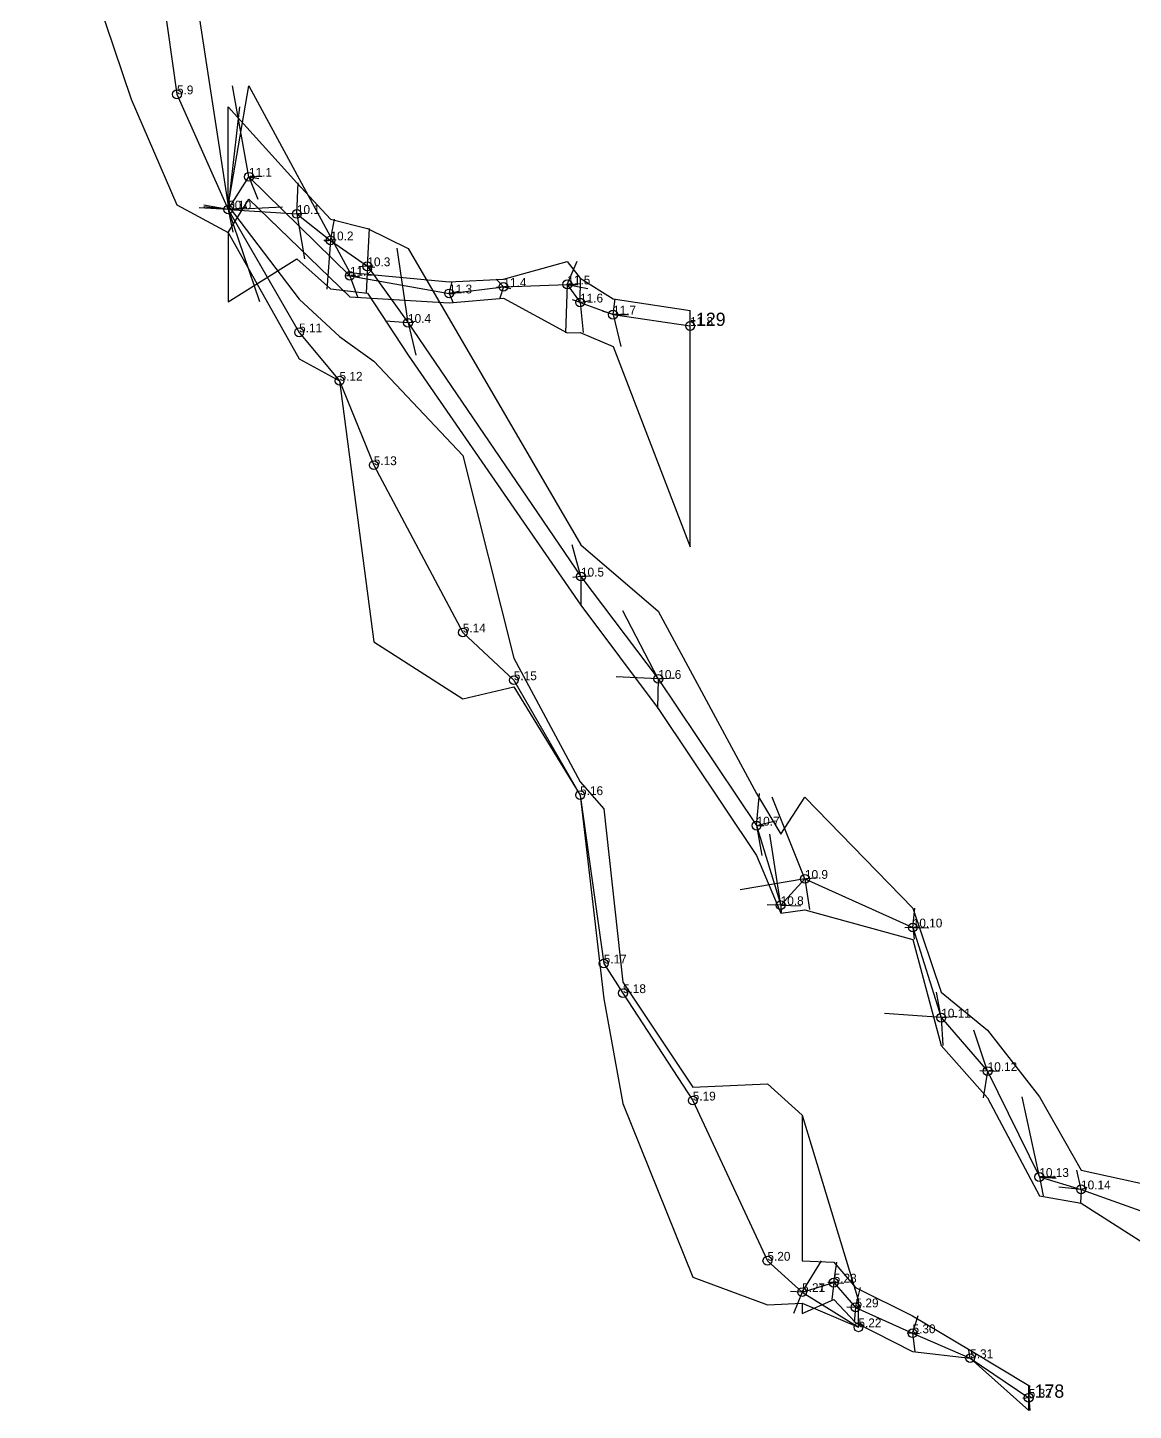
# Model space of a CAD drawing. Extents: x -49 to 113, y -261 to 1.
# Drawn here: x -18.8 to 31.3, y -178.5 to -115.9 of the extents above; entities that cross this region are included whole.
import ezdxf

# ---------------------------------------------------------------- set-up
doc = ezdxf.new("R2010")
doc.units = 0
doc.header["$MEASUREMENT"] = 0
for name, color, linetype in [('CHEMINEMENTS', 1, 'Continuous'), ('CONTOURS_HAUTEURS', 3, 'Continuous'), ('POINTS', 6, 'Continuous'), ('PROFONDEURS', 2, 'Continuous'), ('RADIALES', 9, 'Continuous'), ('STATIONS', 7, 'Continuous')]:
    doc.layers.add(name, color=color, linetype=linetype)

msp = doc.modelspace()

# ---------------------------------------------------------------- linework, layer by layer
at = {"layer": 'CHEMINEMENTS'}
for p, q in [((-14.09, -104.18), (-12.01, -118.96)), ((-12.01, -118.96), (-9.69, -124.17)), ((-9.69, -124.17), (-8.75, -122.69)), ((-8.75, -122.69), (-4.18, -127.17)), ((-9.69, -124.17), (-6.48, -129.73)), ((-9.69, -124.17), (-9.69, -124.17)), ((-9.69, -124.17), (-6.58, -124.37)), ((-6.58, -124.37), (-5.06, -125.57)), ((-5.06, -125.57), (-3.39, -126.74)), ((-3.39, -126.74), (-1.55, -129.3)), ((-4.18, -127.17), (0.31, -127.97)), ((2.77, -127.67), (5.66, -127.56)), ((5.66, -127.56), (6.24, -128.38)), ((0.31, -127.97), (2.77, -127.67)), ((6.24, -128.38), (7.73, -128.93)), ((-1.55, -129.3), (6.28, -140.78)), ((7.73, -128.93), (11.22, -129.44)), ((-6.48, -129.73), (-4.65, -131.92)), ((-4.65, -131.92), (-3.1, -135.74)), ((-3.1, -135.74), (0.93, -143.31)), ((6.28, -140.78), (9.78, -145.41)), ((0.93, -143.31), (3.24, -145.47)), ((3.24, -145.47), (6.24, -150.67)), ((9.78, -145.41), (14.23, -152.05)), ((6.24, -150.67), (7.31, -158.29)), ((14.23, -152.05), (15.32, -155.65)), ((15.32, -155.65), (16.42, -154.46)), ((16.42, -154.46), (21.3, -156.66)), ((21.3, -156.66), (22.59, -160.74)), ((7.31, -158.29), (8.18, -159.63)), ((8.18, -159.63), (11.34, -164.49)), ((22.59, -160.74), (24.69, -163.16)), ((24.69, -163.16), (27.03, -167.95)), ((11.34, -164.49), (14.72, -171.74)), ((27.03, -167.95), (28.92, -168.51)), ((28.92, -168.51), (32.64, -169.85)), ((14.72, -171.74), (16.29, -173.16)), ((16.29, -173.16), (17.72, -172.73)), ((16.29, -173.16), (18.84, -174.75)), ((16.29, -173.16), (16.29, -173.16)), ((17.72, -172.73), (18.71, -173.85)), ((18.71, -173.85), (21.29, -175.02)), ((21.29, -175.02), (23.9, -176.15)), ((23.9, -176.15), (26.55, -177.94))]:
    msp.add_line(p, q, dxfattribs=at)
at = {"layer": 'CONTOURS_HAUTEURS'}
for p, q in [((-18.77, -105.24), (-14.09, -119.18)), ((-12.01, -108.96), (-9.69, -124.01)), ((-9.69, -124.01), (-8.75, -118.58)), ((-8.75, -118.58), (-4.18, -127.02)), ((-14.09, -119.18), (-12.01, -123.96)), ((-9.69, -124.01), (-9.69, -119.53)), ((-9.69, -119.53), (-6.58, -122.97)), ((-6.58, -122.97), (-5.06, -124.61)), ((-9.69, -125.21), (-8.75, -123.7)), ((-8.75, -123.7), (-4.18, -128.12)), ((-12.01, -123.96), (-9.69, -125.21)), ((-9.69, -124.01), (-6.48, -128.23)), ((-5.06, -124.61), (-3.39, -125.03)), ((-3.39, -125.03), (-1.55, -125.93)), ((-9.69, -125.21), (-6.48, -130.93)), ((-9.69, -125.21), (-9.69, -128.35)), ((-1.55, -125.93), (6.28, -139.34)), ((-9.69, -128.35), (-6.58, -126.4)), ((-6.58, -126.4), (-5.06, -127.76)), ((2.77, -127.32), (5.66, -126.52)), ((5.66, -126.52), (6.24, -127.28)), ((-4.18, -127.02), (0.31, -127.45)), ((0.31, -127.45), (2.77, -127.32)), ((6.24, -127.28), (7.73, -128.21)), ((-6.48, -128.23), (-4.65, -129.92)), ((-5.06, -127.76), (-3.39, -127.96)), ((-4.18, -128.12), (0.31, -128.39)), ((-3.39, -127.96), (-1.55, -130.76)), ((0.31, -128.39), (2.77, -128.19)), ((2.77, -128.19), (5.66, -129.75)), ((7.73, -128.21), (11.22, -128.74)), ((11.22, -139.44), (11.22, -128.74)), ((-4.65, -129.92), (-3.1, -131.04)), ((5.66, -129.75), (6.24, -129.74)), ((6.24, -129.74), (7.73, -130.37)), ((-1.55, -130.76), (6.28, -142.07)), ((7.73, -130.37), (11.22, -139.44)), ((-6.48, -130.93), (-4.65, -131.92)), ((-3.1, -131.04), (0.93, -135.31)), ((-4.65, -131.92), (-3.1, -143.74)), ((0.93, -135.31), (3.24, -144.47)), ((6.28, -139.34), (9.78, -142.34)), ((6.28, -142.07), (9.78, -146.75)), ((9.78, -142.34), (14.23, -150.59)), ((-3.1, -143.74), (0.93, -146.31)), ((3.24, -144.47), (6.24, -150.07)), ((0.93, -146.31), (3.24, -145.77)), ((3.24, -145.77), (6.24, -150.67)), ((9.78, -146.75), (14.23, -153.41)), ((6.24, -150.07), (7.31, -151.29)), ((6.24, -150.67), (7.31, -159.89)), ((14.23, -150.59), (15.32, -152.44)), ((15.32, -152.44), (16.42, -150.77)), ((16.42, -150.77), (21.3, -155.79)), ((7.31, -151.29), (8.18, -159.13)), ((14.23, -153.41), (15.32, -156.01)), ((21.3, -155.79), (22.59, -159.58)), ((15.32, -156.01), (16.42, -155.86)), ((16.42, -155.86), (21.3, -157.2)), ((21.3, -157.2), (22.59, -162)), ((8.18, -159.13), (11.34, -163.89)), ((7.31, -159.89), (8.18, -164.63)), ((22.59, -159.58), (24.69, -161.31)), ((24.69, -161.31), (27.03, -164.32)), ((22.59, -162), (24.69, -164.37)), ((11.34, -163.89), (14.72, -163.74)), ((14.72, -163.74), (16.29, -165.16)), ((24.69, -164.37), (27.03, -168.81)), ((27.03, -164.32), (28.92, -167.64)), ((8.18, -164.63), (11.34, -172.49)), ((16.29, -165.16), (18.84, -173.55)), ((16.29, -165.16), (16.29, -171.75)), ((28.92, -167.64), (32.64, -168.45)), ((27.03, -168.81), (28.92, -169.13)), ((28.92, -169.13), (32.64, -171.5)), ((16.29, -171.75), (17.72, -171.81)), ((17.72, -171.81), (18.71, -172.95)), ((11.34, -172.49), (14.72, -173.74)), ((18.71, -172.95), (21.29, -174.23)), ((14.72, -173.74), (16.29, -173.66)), ((16.29, -174.13), (17.72, -173.5)), ((16.29, -173.66), (18.84, -174.75)), ((16.29, -173.66), (16.29, -174.13)), ((17.72, -173.5), (18.71, -174.54)), ((18.84, -174.75), (18.84, -173.55)), ((18.71, -174.54), (21.29, -175.85)), ((21.29, -174.23), (23.9, -175.79)), ((23.9, -175.79), (26.55, -177.38)), ((21.29, -175.85), (23.9, -176.15)), ((23.9, -176.15), (26.55, -178.51)), ((26.55, -178.51), (26.55, -177.38))]:
    msp.add_line(p, q, dxfattribs=at)
at = {"layer": 'POINTS'}
for centre in [(-12.01, -118.96), (-8.75, -122.69), (-9.69, -124.17), (-9.69, -124.17), (-6.58, -124.37), (-5.06, -125.57), (-4.18, -127.17), (-3.39, -126.74), (2.77, -127.67), (5.66, -127.56), (0.31, -127.97), (6.24, -128.38), (7.73, -128.93), (-1.55, -129.3), (11.22, -129.44), (-6.48, -129.73), (-4.65, -131.92), (-3.1, -135.74), (6.28, -140.78), (0.93, -143.31), (3.24, -145.47), (9.78, -145.41), (6.24, -150.67), (14.23, -152.05), (16.42, -154.46), (15.32, -155.65), (21.3, -156.66), (7.31, -158.29), (8.18, -159.63), (22.59, -160.74), (24.69, -163.16), (11.34, -164.49), (27.03, -167.95), (28.92, -168.51), (14.72, -171.74), (17.72, -172.73), (16.29, -173.16), (16.29, -173.16), (18.71, -173.85), (18.84, -174.75), (21.29, -175.02), (23.9, -176.15), (26.55, -177.94)]:
    msp.add_circle(centre, 0.2, dxfattribs=at)
at = {"layer": 'RADIALES'}
for p, q in [((-8.75, -122.69), (-9.5, -118.58)), ((-9.69, -124.17), (-9.17, -119.52)), ((-8.75, -122.69), (-8.15, -122.66)), ((-8.75, -122.69), (-8.3, -122.77)), ((-8.75, -122.69), (-8.35, -123.71)), ((-6.58, -124.37), (-6.52, -122.97)), ((-9.69, -124.17), (-11.01, -124.09)), ((-9.69, -124.17), (-10.8, -123.97)), ((-9.69, -124.17), (-10.8, -124.05)), ((-9.69, -124.17), (-9.7, -124.01)), ((-9.69, -124.17), (-7.23, -124.05)), ((-9.69, -124.17), (-8.85, -124.07)), ((-9.69, -124.17), (-8.28, -128.34)), ((-9.69, -124.17), (-9.48, -125.2)), ((-6.58, -124.37), (-6.17, -124.34)), ((-6.58, -124.37), (-6.37, -124.37)), ((-6.58, -124.37), (-6.23, -126.4)), ((-5.06, -125.57), (-4.88, -124.61)), ((-3.39, -126.74), (-3.29, -125.03)), ((-5.06, -125.57), (-5.36, -125.58)), ((-5.06, -125.57), (-5.31, -125.62)), ((-5.06, -125.57), (-5.23, -127.77)), ((-1.55, -129.3), (-2.04, -125.92)), ((-3.39, -126.74), (-3.77, -126.76)), ((-3.39, -126.74), (-3.44, -127.95)), ((-3.39, -126.74), (-3.05, -126.78)), ((5.66, -127.56), (6.1, -126.51)), ((-4.18, -127.17), (-4.34, -127.17)), ((-4.18, -127.17), (-4.22, -127.02)), ((-4.18, -127.17), (-3.74, -127.2)), ((-4.18, -127.17), (-3.83, -128.12)), ((0.31, -127.97), (0.45, -127.45)), ((2.77, -127.67), (2.44, -127.32)), ((5.66, -127.56), (5.58, -129.75)), ((5.66, -127.56), (6.59, -127.75)), ((5.66, -127.56), (6.14, -127.56)), ((6.24, -128.38), (6.26, -127.28)), ((0.31, -127.97), (0.74, -127.86)), ((0.31, -127.97), (0.59, -127.97)), ((0.31, -127.97), (0.5, -128.39)), ((2.77, -127.67), (2.46, -127.7)), ((2.77, -127.67), (2.61, -128.19)), ((2.77, -127.67), (3.11, -127.74)), ((6.24, -128.38), (5.89, -128.26)), ((7.73, -128.93), (7.83, -128.21)), ((6.24, -128.38), (6.66, -128.29)), ((6.24, -128.38), (6.38, -129.74)), ((7.73, -128.93), (7.26, -128.77)), ((-1.55, -129.3), (-2.57, -129.23)), ((-1.55, -129.3), (-1.23, -129.22)), ((-1.55, -129.3), (-1.2, -130.76)), ((7.73, -128.93), (8.43, -128.93)), ((7.73, -128.93), (8.09, -130.37)), ((6.28, -140.78), (5.88, -139.34)), ((6.28, -140.78), (6.69, -140.75)), ((6.28, -140.78), (5.91, -140.82)), ((6.28, -140.78), (6.28, -142.07)), ((9.78, -145.41), (8.17, -142.33)), ((9.78, -145.41), (7.88, -145.32)), ((9.78, -145.41), (9.74, -146.75)), ((9.78, -145.41), (10.51, -145.37)), ((14.23, -152.05), (14.36, -150.59)), ((16.42, -154.46), (14.93, -150.77)), ((14.23, -152.05), (15.08, -151.84)), ((14.23, -152.05), (14.57, -152.05)), ((14.23, -152.05), (14.47, -153.41)), ((15.32, -155.65), (14.83, -152.44)), ((16.42, -154.46), (13.48, -154.95)), ((16.42, -154.46), (16.98, -154.4)), ((16.42, -154.46), (16.62, -155.85)), ((15.32, -155.65), (14.71, -155.64)), ((15.32, -155.65), (16.22, -155.68)), ((15.32, -155.65), (15.34, -156.01)), ((21.3, -156.66), (21.4, -155.78)), ((21.3, -156.66), (20.94, -156.67)), ((21.3, -156.66), (22.02, -156.68)), ((21.3, -156.66), (21.37, -157.19)), ((22.59, -160.74), (22.38, -159.58)), ((22.59, -160.74), (20.02, -160.56)), ((22.59, -160.74), (23.31, -160.67)), ((22.59, -160.74), (22.66, -162)), ((24.69, -163.16), (24.07, -161.31)), ((24.69, -163.16), (24.33, -163.15)), ((24.69, -163.16), (24.49, -164.37)), ((24.69, -163.16), (25.22, -163.14)), ((27.03, -167.95), (26.26, -164.32)), ((28.92, -168.51), (28.73, -167.64)), ((27.03, -167.95), (27.76, -167.95)), ((27.03, -167.95), (27.79, -168)), ((27.03, -167.95), (27.2, -168.81)), ((28.92, -168.51), (27.92, -168.41)), ((28.92, -168.51), (28.89, -169.13)), ((28.92, -168.51), (29.2, -168.41)), ((16.29, -173.16), (17.17, -171.75)), ((17.72, -172.73), (17.86, -171.81)), ((16.29, -173.16), (15.77, -173.13)), ((16.29, -173.16), (15.9, -174.13)), ((16.29, -173.16), (16.55, -173.1)), ((17.72, -172.73), (17.46, -172.72)), ((17.72, -172.73), (17.63, -173.5)), ((17.72, -172.73), (18.18, -172.75)), ((18.71, -173.85), (18.93, -172.95)), ((18.71, -173.85), (18.31, -173.84)), ((18.71, -173.85), (18.64, -174.54)), ((18.71, -173.85), (18.95, -173.83)), ((21.29, -175.02), (21.54, -174.22)), ((21.29, -175.02), (21.05, -175.02)), ((21.29, -175.02), (21.61, -175.03)), ((21.29, -175.02), (21.4, -175.85)), ((23.9, -176.15), (23.84, -175.79)), ((23.9, -176.15), (23.65, -176.13)), ((23.9, -176.15), (24.1, -176.12)), ((26.55, -177.94), (26.6, -177.38)), ((26.55, -177.94), (26.29, -177.97)), ((26.55, -177.94), (26.78, -177.93)), ((26.55, -177.94), (26.6, -178.51))]:
    msp.add_line(p, q, dxfattribs=at)

# ---------------------------------------------------------------- texts
at = {"layer": 'PROFONDEURS'}
for s, p in [('-129', (11.22, -129.44)), ('-178', (26.55, -177.94))]:
    msp.add_text(s, height=0.6, dxfattribs=at).set_placement(p)
at = {"layer": 'STATIONS'}
for s, p in [('5.9', (-12.01, -118.96)), ('11.1', (-8.75, -122.69)), ('5.10', (-9.69, -124.17)), ('00', (-9.69, -124.17)), ('10.1', (-6.58, -124.37)), ('10.2', (-5.06, -125.57)), ('10.3', (-3.39, -126.74)), ('11.2', (-4.18, -127.17)), ('11.3', (0.31, -127.97)), ('11.4', (2.77, -127.67)), ('11.5', (5.66, -127.56)), ('11.6', (6.24, -128.38)), ('11.7', (7.73, -128.93)), ('5.11', (-6.48, -129.73)), ('10.4', (-1.55, -129.3)), ('11.8', (11.22, -129.44)), ('5.12', (-4.65, -131.92)), ('5.13', (-3.1, -135.74)), ('10.5', (6.28, -140.78)), ('5.14', (0.93, -143.31)), ('5.15', (3.24, -145.47)), ('10.6', (9.78, -145.41)), ('5.16', (6.24, -150.67)), ('10.7', (14.23, -152.05)), ('10.9', (16.42, -154.46)), ('10.8', (15.32, -155.65)), ('10.10', (21.3, -156.66)), ('5.17', (7.31, -158.29)), ('5.18', (8.18, -159.63)), ('10.11', (22.59, -160.74)), ('10.12', (24.69, -163.16)), ('5.19', (11.34, -164.49)), ('10.13', (27.03, -167.95)), ('10.14', (28.92, -168.51)), ('5.20', (14.72, -171.74)), ('5.28', (17.72, -172.73)), ('5.21', (16.29, -173.16)), ('5.27', (16.29, -173.16)), ('5.29', (18.71, -173.85)), ('5.22', (18.84, -174.75)), ('5.30', (21.29, -175.02)), ('5.31', (23.9, -176.15)), ('5.32', (26.55, -177.94))]:
    msp.add_text(s, height=0.4, dxfattribs=at).set_placement(p)

doc.saveas('drawing.dxf')
